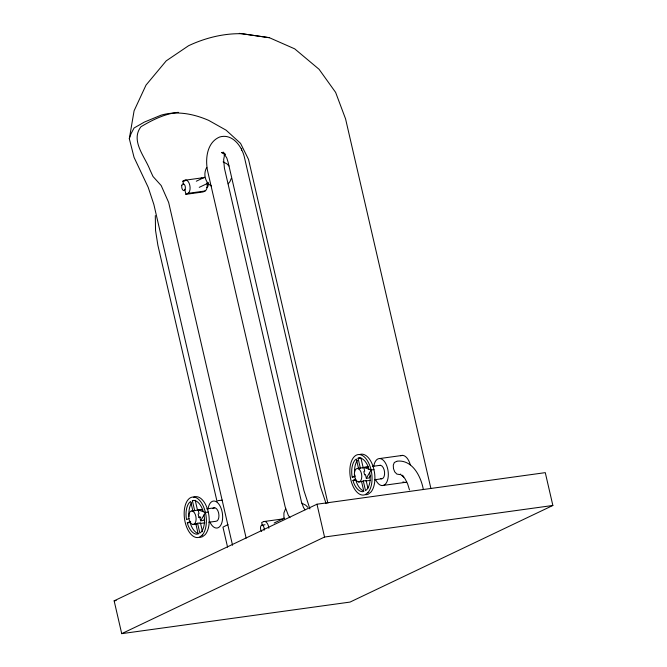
<?xml version="1.0" encoding="UTF-8"?>
<svg xmlns="http://www.w3.org/2000/svg" width="667" height="667" viewBox="0 0 667 667"><rect width="100%" height="100%" fill="white"/><g stroke="black" fill="none" stroke-linecap="round" stroke-linejoin="round"><path stroke-width="1" d="M155.303 215.591L155.536 230.415L157.871 245.214L217.1 501.759M241.437 150.308L241.704 148.349M232.541 545.239L153.869 204.494L148.207 187.36L134.05 157.362L129.315 138.686L134.092 110.797L146.015 85.101L166.225 60.855L188.594 45.715C205.044 37.969 223.778 33.225 241.996 33.734L269.385 37.702L294.689 48.841L319.076 69.293L335.626 92.388L345.581 118.926L430.882 488.411M224.729 154.16L223.653 159.621L224.42 168.184L301.526 502.168L303.56 507.637L305.086 509.771M129.315 138.678L131.024 133.759L134.067 127.997L144.414 122.061L161.047 115.191C176.947 110.522 193.738 113.907 208.663 120.368L226.096 130.173L240.554 143.363L248.524 159.405L327.897 503.193M206.762 167.409C203.018 173.637 204.977 182.591 211.506 186.093M231.141 178.656L229.998 181.524L228.181 183.85M285.568 508.746L283.925 512.915L283.917 518.776M204.469 518.751L203.518 520.427L200.659 520.819L205.411 512.473L208.262 512.081M370.61 475.429L369.185 477.939L366.333 478.331L371.085 469.985L373.937 469.593M224.045 155.144L224.887 153.819M202.476 531.716L200.434 522.853L197.582 523.253L195.89 524.054L198.166 533.9L196.74 534.2A17.008 9.046 82.1 0 1 188.086 525.438L187.31 522.92L190.687 521.311M367.926 488.244L366.108 480.365L361.564 481.566L363.832 491.412L362.414 491.712A17.008 9.046 82.1 0 1 353.76 482.95L352.976 480.432L355.511 479.223M227.972 524.587L222.961 527.147L227.572 547.132M396.765 461.306L394.314 462.514L393.288 465.149L393.472 468.593L394.714 471.852L396.84 474.062L399.658 474.579L400.725 474.112M183.575 184.225L182.875 181.199L184.884 180.24L202.009 177.872L200.667 178.514M196.306 181.216L204.744 177.189M199.25 187.352L208.621 182.883M184.742 189.278L185.901 194.322L187.919 193.372L205.036 191.004A6.803 3.618 82.1 0 0 206.903 182.825M205.036 191.004L203.026 191.963L185.901 194.322M189.086 518.426L186.552 519.635L186.126 516.95A17.008 9.046 82.1 0 1 189.42 502.493L190.687 501.509L192.955 511.356L194.647 510.555L192.379 500.709L193.797 500.408A17.008 9.046 82.1 0 1 202.451 509.171L203.227 511.689M202.685 510.08L200.984 509.463L198.132 509.863L199.016 513.698L198.157 514.107L198.916 517.392L199.775 516.983L200.659 520.819M368.901 469.201L368.126 466.683A17.008 9.046 82.1 0 0 359.471 457.921L358.046 458.221L360.322 468.067L358.629 468.868L356.353 459.021L355.094 460.005A17.008 9.046 82.1 0 0 351.792 474.454L352.218 477.147L354.752 475.938M282.708 519.285A6.803 3.618 82.1 0 0 280.815 519.209L263.69 521.577L261.681 522.536L262.381 525.563M274.17 522.995L284.484 518.084M114.14 600.825L316.975 504.21L545.281 472.645L552.86 505.469L350.025 602.084L121.719 633.65L114.14 600.825L116.191 600.542M121.719 633.65L324.546 537.027L552.86 505.469M362.281 467.859L363.173 467.667L360.897 457.82M217.926 500.625L222.336 500.175M178.322 112.331C164.841 113.707 152.476 119.91 140.979 126.722C130.232 140.604 144.956 156.678 149.875 169.651L153.01 176.505L161.189 185.559L168.659 202.451L246.156 538.127M358.046 458.221L359.947 457.954M379.74 458.537L402.568 455.386M366.333 478.331L365.449 474.487L364.591 474.896L363.832 471.619L364.691 471.21L363.798 467.375L366.658 466.975L368.359 467.584M357.495 468.451L368.417 466.942M372.386 466.391L380.332 465.299M352.218 477.147L354.127 476.888M192.379 500.709L194.28 500.442M352.976 480.432L355.836 480.032L356.612 482.558A17.008 9.046 82.1 0 0 362.848 490.645M358.671 481.966A6.803 3.618 82.1 0 0 360.955 471.953A6.803 3.618 82.1 0 0 354.627 471.711A6.803 3.618 82.1 0 0 358.671 481.966L361.656 481.557M365.624 481.007L370.585 480.323M374.554 479.773L381.507 478.814M191.829 510.939L202.743 509.43M206.72 508.888L214.657 507.787M382.091 485.568L404.927 482.416M198.916 517.392L200.817 517.125M187.31 522.92L190.162 522.528L190.937 525.046A17.008 9.046 82.1 0 0 198.791 533.708M193.005 524.454A6.803 3.618 82.1 0 0 195.289 514.449A6.803 3.618 82.1 0 0 188.953 514.199A6.803 3.618 82.1 0 0 193.005 524.454L196.973 523.912M199.95 523.495L204.919 522.811M208.888 522.261L215.833 521.302A6.803 3.618 82.1 0 0 218.626 512.931A6.803 3.618 82.1 0 0 212.906 508.621M262.056 525.154L265.032 524.746M182.875 181.199L184.851 180.982M397.257 461.139C412.69 459.63 421.01 476.73 423.362 489.57M269.385 37.702L239.311 33.35M223.353 152.868L221.519 152.543L225.154 154.41L223.153 152.101L226.838 158.087L228.122 162.248L303.91 490.52L309.913 508.904M223.112 161.889L226.897 163.849L229.006 165.983M301.909 503.226L305.703 505.186L307.812 507.32M363.798 467.375L371.085 469.985M198.132 509.863L205.411 512.473M400.9 474.812L403.843 477.038L402.243 475.204L405.219 479.064L407.679 484.042L409.48 489.903M289.987 517.709L288.336 515.391L285.184 506.928L207.712 171.369C205.052 159.305 206.762 142.304 219.751 136.977C232.658 133.2 242.279 146.873 244.581 157.987L320.477 486.743L326.105 503.627M363.248 480.765L365.524 490.612L366.783 489.628A17.008 9.046 82.1 0 0 370.085 475.171L369.66 472.486M316.975 504.21L324.546 537.027M195.231 500.317L197.499 510.163M197.582 523.253L199.85 533.1L201.117 532.116A17.008 9.046 82.1 0 0 204.41 517.667L203.985 514.974M354.794 474.962L355.077 476.755M263.69 521.577A6.803 3.618 82.1 0 1 268.859 528.281M184.884 180.24A6.803 3.618 82.1 0 1 189.778 185.193A6.803 3.618 82.1 0 1 187.919 193.372M202.935 177.68A6.803 3.618 82.1 0 1 203.902 177.947M208.071 183.233A3.402 1.809 82.1 0 1 206.67 187.419M261.689 531.424A3.402 1.809 82.1 0 1 260.622 526.78A3.402 1.809 82.1 0 1 263.006 525.646A3.402 1.809 82.1 0 1 264.082 530.29M354.544 472.303A17.008 9.046 82.1 0 1 357.345 460.372M360.147 454.385A20.41 10.855 82.1 0 1 373.503 467.892A20.41 10.855 82.1 0 1 370.81 492.196L368.342 494.114A20.41 10.855 82.1 0 1 365.558 494.697M379.398 465.491A6.803 3.618 82.1 0 1 384.576 472.194A6.803 3.618 82.1 0 1 380.54 478.547M188.978 516.55A17.008 9.046 82.1 0 1 191.671 502.868M193.58 497.215A20.41 10.855 82.1 0 1 207.587 509.546A20.41 10.855 82.1 0 1 205.136 534.684L202.668 536.601A20.41 10.855 82.1 0 1 199.892 537.185M373.712 466.617A13.607 7.237 82.1 0 1 384 460.98A13.607 7.237 82.1 0 1 386.918 481.816A13.607 7.237 82.1 0 1 375.488 479.323M406.778 482.024A13.607 7.237 82.1 0 1 402.993 481.874M400.717 455.769A13.607 7.237 82.1 0 1 410.297 464.832M208.037 509.104A13.607 7.237 82.1 0 1 218.334 503.468A13.607 7.237 82.1 0 1 221.252 524.304A13.607 7.237 82.1 0 1 209.813 521.811M202.284 535.076L199.817 536.993A20.41 10.855 82.1 0 1 184.159 513.365A20.41 10.855 82.1 0 1 200.117 500.942A20.41 10.855 82.1 0 1 202.284 535.076M367.959 492.588L365.483 494.505A20.41 10.855 82.1 0 1 349.825 470.869A20.41 10.855 82.1 0 1 365.783 458.454A20.41 10.855 82.1 0 1 367.959 492.588M181.816 185.451A3.402 1.809 82.1 0 0 183.842 190.579A3.402 1.809 82.1 0 0 184.984 185.568A3.402 1.809 82.1 0 0 181.816 185.451"/></g></svg>
